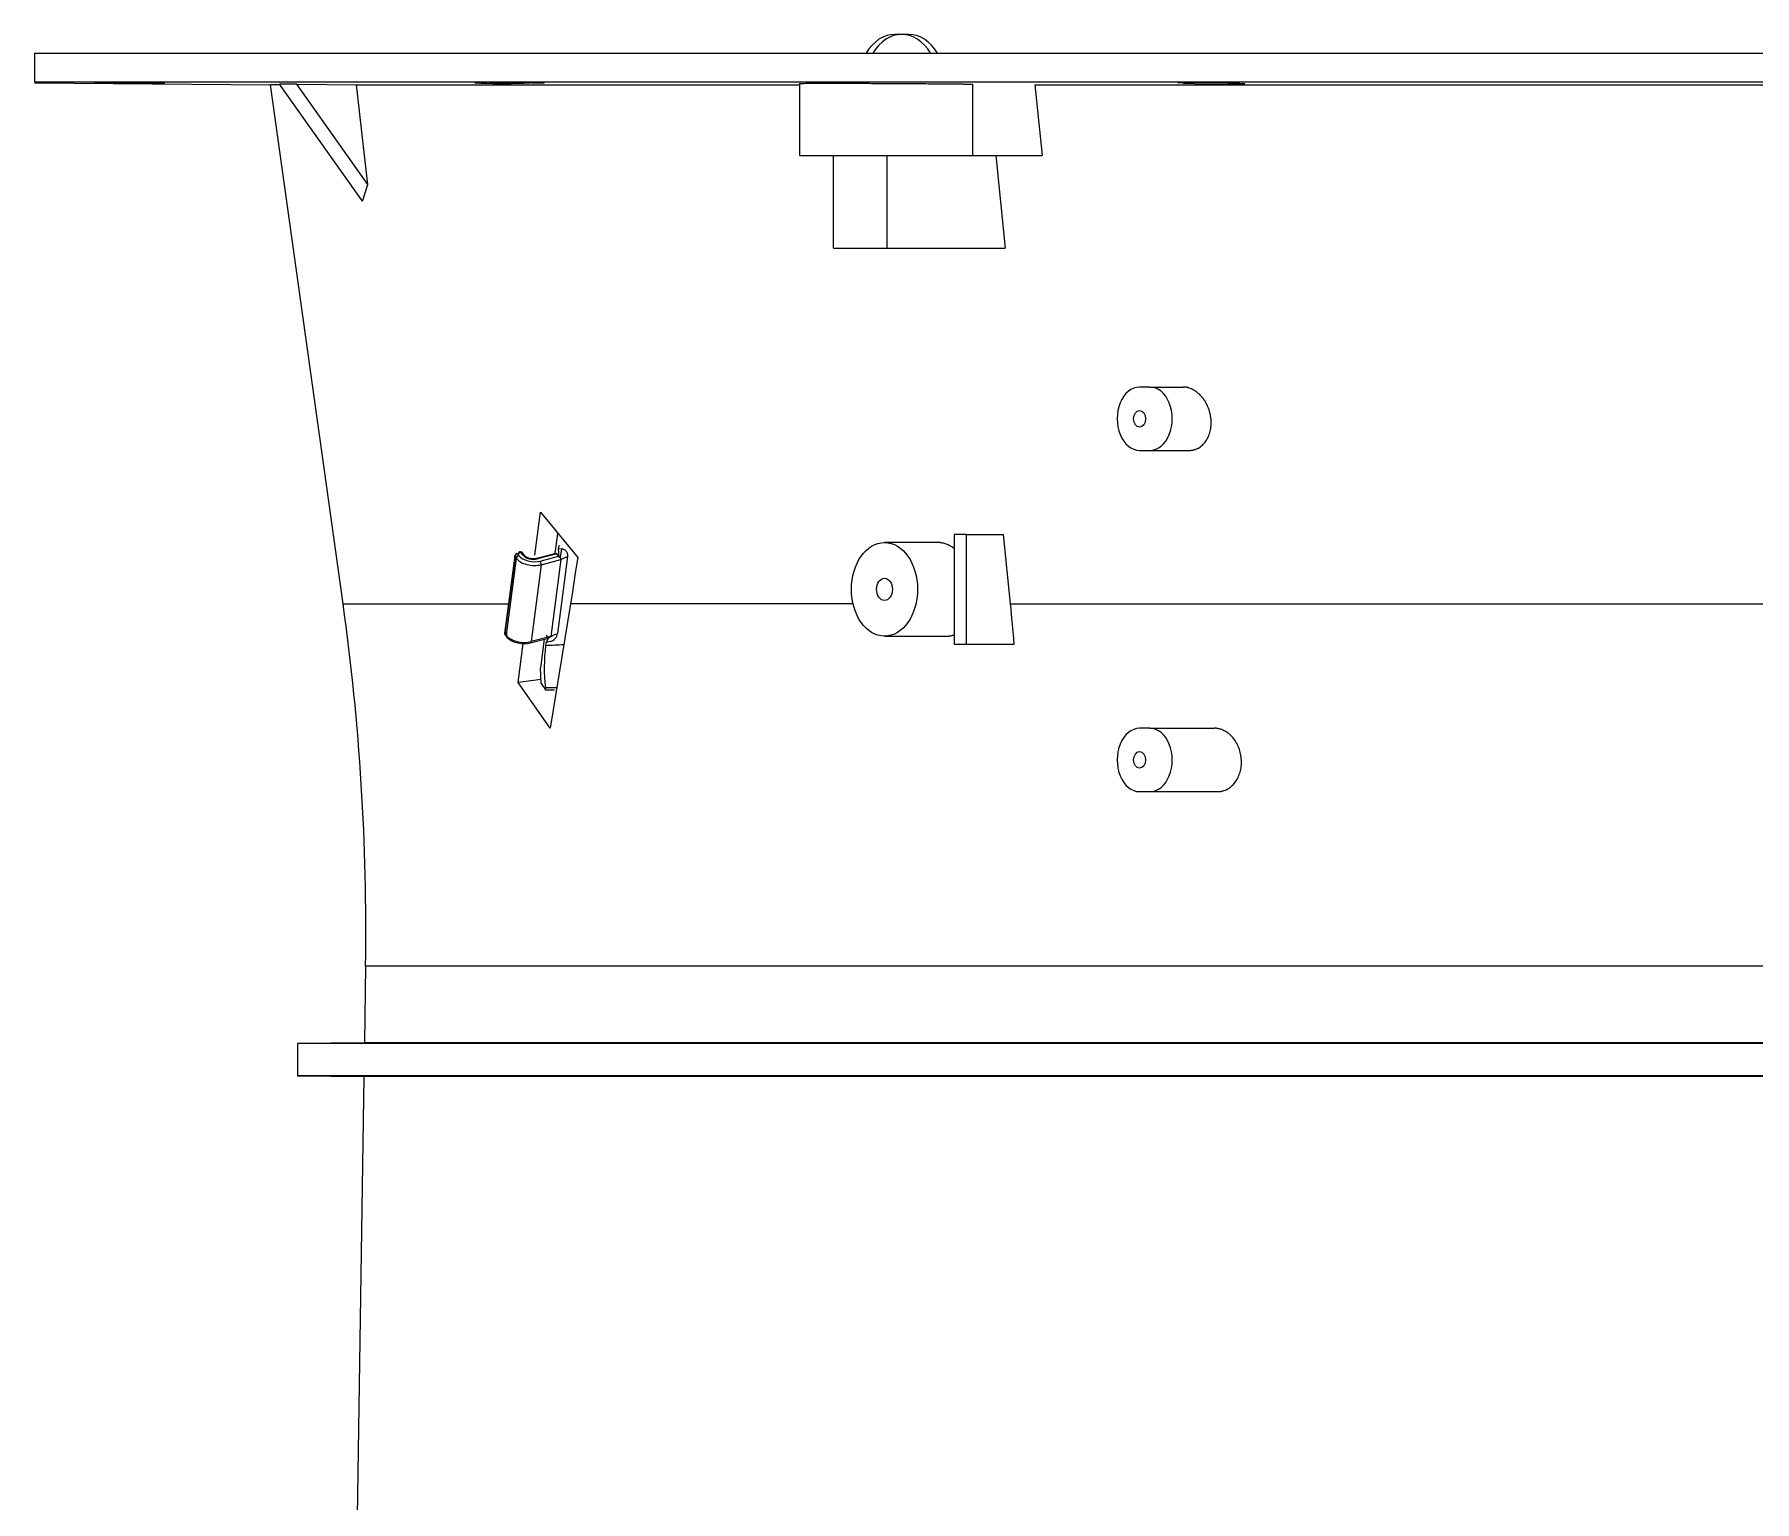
# Model space of a CAD drawing. Header units: millimetres. Extents: x 113490 to 142599, y -20467 to 115.
# Drawn here: x 122428.8 to 122781.7, y -6067.3 to -5766.3 of the extents above; entities that cross this region are included whole.
import ezdxf

# ---------------------------------------------------------------- set-up
doc = ezdxf.new("R2010")
doc.units = ezdxf.units.MM
doc.layers.add('DV1_0', color=7, linetype='Continuous')

msp = doc.modelspace()

# ---------------------------------------------------------------- linework, layer by layer
at = {"layer": 'DV1_0', "color": 7, "linetype": 'Continuous', "lineweight": 15}
for p, q in [((122606.71, -5766.33), (122605.29, -5766.33)), ((122608.12, -5766.33), (122606.71, -5766.33)), ((122428.76, -5770.18), (122813.09, -5770.18)), ((122428.76, -5770.18), (122428.76, -5776.08)), ((122428.76, -5776.08), (122813.09, -5776.08)), ((122428.76, -5776.26), (122477.11, -5776.68)), ((122446.21, -5776.33), (122447.88, -5776.35)), ((122450.37, -5776.35), (122448.71, -5776.33)), ((122479.17, -5776.68), (122477.11, -5776.68)), ((122477.11, -5776.68), (122492.07, -5883.15)), ((122482.62, -5776.55), (122479.07, -5776.53)), ((122496.04, -5800.53), (122479.07, -5776.53)), ((122482.62, -5776.55), (122494.81, -5776.68)), ((122497.14, -5797.09), (122482.62, -5776.55)), ((122497.14, -5797.09), (122494.81, -5776.68)), ((122494.81, -5776.68), (122585.71, -5776.68)), ((122521.97, -5776.33), (122523.38, -5776.35)), ((122530.5, -5776.35), (122529.08, -5776.33)), ((122585.71, -5776.35), (122585.71, -5791.18)), ((122634.02, -5776.68), (122635.49, -5791.18)), ((122634.02, -5776.68), (122818.59, -5776.68)), ((122664.46, -5776.33), (122665.4, -5776.35)), ((122676.05, -5776.35), (122675.1, -5776.33)), ((122585.71, -5791.18), (122621.29, -5791.18)), ((122592.71, -5810.18), (122592.71, -5791.18)), ((122603.73, -5810.18), (122603.73, -5791.18)), ((122621.29, -5791.18), (122635.49, -5791.18)), ((122626.01, -5791.18), (122627.93, -5810.18)), ((122496.04, -5800.53), (122497.14, -5797.09)), ((122592.71, -5810.18), (122603.73, -5810.18)), ((122603.73, -5810.18), (122627.93, -5810.18)), ((122657.62, -5838.68), (122655.5, -5838.68)), ((122657.62, -5838.68), (122664.36, -5838.68)), ((122655.5, -5851.68), (122657.62, -5851.68)), ((122657.62, -5851.68), (122665.66, -5851.68)), ((122531.44, -5873.2), (122532.59, -5864.36)), ((122532.59, -5864.36), (122540.22, -5873.65)), ((122535.63, -5872.84), (122536.16, -5868.7)), ((122617.49, -5868.93), (122617.49, -5891.43)), ((122619.97, -5868.93), (122617.49, -5868.93)), ((122619.97, -5891.43), (122619.97, -5868.93)), ((122619.97, -5868.93), (122627.61, -5868.93)), ((122629.03, -5883.15), (122627.61, -5868.93)), ((122536.34, -5871.14), (122536.26, -5871.79)), ((122536.43, -5873.64), (122536.26, -5871.79)), ((122536.26, -5871.79), (122536.95, -5871.85)), ((122536.72, -5873.58), (122536.95, -5871.85)), ((122614.11, -5870.58), (122603.17, -5870.58)), ((122527.32, -5873.32), (122525.23, -5889.25)), ((122528.12, -5872.75), (122527.87, -5872.89)), ((122529.38, -5873.3), (122528.93, -5872.67)), ((122535.79, -5872.8), (122531.8, -5873.86)), ((122532.49, -5874.39), (122536.3, -5873.37)), ((122536.79, -5874.04), (122534.72, -5889.83)), ((122536.3, -5873.37), (122535.93, -5872.89)), ((122538.1, -5873.41), (122536.1, -5889.22)), ((122536.43, -5873.64), (122536.72, -5873.58)), ((122538.77, -5883.15), (122534.6, -5908.64)), ((122525.21, -5889.3), (122525.7, -5889.99)), ((122530.5, -5891.17), (122534.26, -5890.17)), ((122533.73, -5891.11), (122534.26, -5890.17)), ((122533.76, -5889.59), (122534.11, -5890.08)), ((122534.57, -5890.08), (122534.26, -5890.17)), ((122603.17, -5889.78), (122615.99, -5889.78)), ((122528.01, -5899.28), (122529.06, -5891.3)), ((122533.35, -5890.41), (122532.58, -5896.31)), ((122533.73, -5891.11), (122533.64, -5891.74)), ((122534.59, -5890.9), (122533.73, -5891.11)), ((122617.49, -5891.43), (122619.97, -5891.43)), ((122619.97, -5891.43), (122629.8, -5891.43)), ((122532.76, -5899.51), (122532.58, -5896.31)), ((122532.71, -5898.7), (122528.01, -5899.28)), ((122534.6, -5908.64), (122528.01, -5899.28)), ((122532.76, -5899.51), (122533.65, -5900.8)), ((122533.6, -5900.38), (122533.65, -5900.8)), ((122533.65, -5900.8), (122535.44, -5900.79)), ((122657.62, -5908.68), (122655.5, -5908.68)), ((122657.62, -5908.68), (122670.87, -5908.68)), ((122655.5, -5921.68), (122657.62, -5921.68)), ((122657.62, -5921.68), (122671.54, -5921.68)), ((122496.7, -5957.48), (122496.47, -5973.22)), ((122496.47, -5973.22), (122482.76, -5973.34)), ((123437.76, -5973.34), (122482.76, -5973.34)), ((122482.76, -5973.34), (122482.76, -5980.02)), ((123424.05, -5973.22), (122496.47, -5973.22)), ((123437.76, -5980.02), (122482.76, -5980.02)), ((122482.76, -5980.02), (122496.36, -5980.14)), ((122496.36, -5980.14), (122494.76, -6085.69)), ((123424.16, -5980.14), (122496.36, -5980.14))]:
    msp.add_line(p, q, dxfattribs=at)
at = {"layer": 'DV1_0', "color": 7, "linetype": 'Continuous', "lineweight": 20}
for p, q in [((122621.29, -5791.18), (122621.29, -5776.53)), ((122528.56, -5872.54), (122527.91, -5872.91)), ((122529, -5873.16), (122528.56, -5872.54)), ((122527.36, -5873.45), (122525.29, -5889.24)), ((122527.61, -5873.8), (122525.54, -5889.59)), ((122527.36, -5873.45), (122527.61, -5873.8)), ((122527.91, -5872.91), (122528.17, -5873.27)), ((122532.73, -5875.12), (122530.66, -5890.91)), ((122535.93, -5872.89), (122532, -5873.94)), ((122532.73, -5875.12), (122536.79, -5874.04)), ((122536.79, -5874.04), (122538.1, -5873.41)), ((122492.07, -5883.15), (122526.03, -5883.15)), ((122596.72, -5883.15), (122538.77, -5883.15)), ((122629.03, -5883.15), (123428.45, -5883.15)), ((122525.54, -5889.59), (122525.29, -5889.24)), ((122534.72, -5889.83), (122530.66, -5890.91)), ((123423.82, -5957.48), (122496.7, -5957.48))]:
    msp.add_line(p, q, dxfattribs=at)
at = {"layer": 'DV1_0', "color": 7, "linetype": 'Continuous', "lineweight": 15}
for centre, radius, start, end in [((122447.23, -5446.41), 329.92, 268.928, 270.2563), ((122449.35, -6102.48), 326.14, 88.9153, 90.259), ((122449.35, -6102.48), 326.14, 88.9153, 89.8176), ((122524.74, -5639.51), 136.89, 267.6502, 271.8182), ((122527.73, -5911.43), 135.15, 87.6205, 91.8421), ((122668.88, -5912.67), 136.48, 87.3879, 92.3102), ((122671.62, -5641.34), 135.15, 267.3627, 272.3333), ((122528.05, -5873.61), 0.712, 101.0726, 167.3225), ((122528.03, -5873.59), 0.692, 100.2639, 168.4553), ((122527.52, -5873.19), 0.0927, 122.6208, 169.9585), ((122535.65, -5873.84), 0.806, 14.7111, 35.6239), ((122015.11, -5950.18), 481.65, 359.1313, 8), ((122528.44, -5887.51), 3.67, 219.3687, 263.8204), ((122534.05, -5888.91), 2.07, 285.1262, 351.1824), ((122529.28, -5886.66), 4.67, 254.6154, 285.1888), ((122569.17, -5896.24), 35.81, 172.7873, 186.6447)]:
    msp.add_arc(centre, radius, start, end, dxfattribs=at)
for centre, major_axis, ratio, start_param, end_param in [((122605.29, -5777.33), (0, -11), 0.707107, 3.141593, 4.004805), ((122606.71, -5777.33), (0, -11), 0.707107, 2.278381, 4.004805), ((122608.12, -5777.33), (0, -11), 0.707107, 2.278381, 3.141593), ((122655.5, -5845.18), (0, 6.5), 0.707107, 0, 3.141593), ((122657.62, -5845.18), (0, -6.5), 0.707107, 0, 3.141593), ((122528.5, -5872.96), (0.245, -0.436), 0.683783, 3.834814, 3.882006), ((122528.94, -5873.62), (-0.447, -0.321), 0.752042, 3.141609, 3.167431), ((122536.49, -5873.77), (-0.142, 0.531), 0.511858, 4.034679, 4.924817), ((124059.97, -5682.32), (-1337.23, -1012.61), 0.745628, -0.658082, -0.651333), ((122291.76, -5950.18), (0, 481.65), 0.707107, -1.448516, -1.43117), ((122655.5, -5915.18), (0, 6.5), 0.707107, 0, 3.141593), ((122657.62, -5915.18), (0, -6.5), 0.707107, 0, 3.141593)]:
    msp.add_ellipse(centre, major_axis=major_axis, ratio=ratio, start_param=start_param, end_param=end_param, dxfattribs=at)
for centre, major_axis in [((122655.5, -5845.18), (0, -1.72)), ((122603.17, -5880.18), (0, -9.6)), ((122603.17, -5880.18), (0, -2.3)), ((122655.5, -5915.18), (0, -1.72))]:
    msp.add_ellipse(centre, major_axis=major_axis, ratio=0.707107, dxfattribs=at)
at = {"layer": 'DV1_0', "color": 7, "linetype": 'Continuous', "lineweight": 20}
for centre, major_axis, ratio, start_param, end_param in [((122528.11, -5873.73), (0.447, 0.321), 0.752042, 0.956582, 2.527378), ((122530.82, -5873.36), (-3.47, 0.45), 0.538646, 0.467722, 2.223735), ((122530.88, -5872.9), (-2.93, 0.38), 0.538646, 0.467722, 2.223735), ((122528.94, -5873.62), (-0.447, -0.321), 0.752042, 3.167431, 4.098174), ((122530.88, -5872.9), (2.03, -0.27), 0.538646, 3.609315, 5.365328), ((122531.94, -5874.39), (0.142, -0.531), 0.511858, 2.463883, 3.147182), ((122532.43, -5874.85), (-0.142, 0.531), 0.511858, 4.034679, 5.605476), ((122526.05, -5889.52), (0.447, 0.321), 0.752042, 2.527378, 3.236395), ((122528.75, -5889.15), (3.47, -0.45), 0.538646, 3.609315, 5.365328), ((122574.25, -5585.85), (-198.47, -304.93), 0.560664, 0.708229, 0.713549), ((122530.36, -5890.64), (-0.142, 0.531), 0.511858, 3.141949, 4.034679)]:
    msp.add_ellipse(centre, major_axis=major_axis, ratio=ratio, start_param=start_param, end_param=end_param, dxfattribs=at)
at = {"layer": 'DV1_0', "color": 7, "linetype": 'Continuous', "lineweight": 15}
for points, knots in [([(122585.71, -5776.4), (122585.71, -5776.4), (122585.71, -5776.4), (122585.79, -5776.39), (122586.1, -5776.38), (122586.61, -5776.37), (122587.3, -5776.36), (122588.18, -5776.36), (122589.24, -5776.35), (122590.46, -5776.35), (122591.83, -5776.35), (122593.35, -5776.35), (122594.99, -5776.35), (122596.74, -5776.36), (122598.59, -5776.36), (122600.51, -5776.37), (122602.49, -5776.38), (122604.52, -5776.39), (122606.56, -5776.4), (122608.6, -5776.41), (122610.63, -5776.43), (122612.62, -5776.44), (122614.55, -5776.46), (122616.1, -5776.47), (122617.29, -5776.48), (122618.15, -5776.49), (122618.99, -5776.5), (122619.71, -5776.51), (122620.31, -5776.51), (122620.81, -5776.52), (122621.13, -5776.52), (122621.29, -5776.53)], [0.2472901, 0.2472901, 0.2472901, 0.2472901, 0.2494857, 0.2808011, 0.3121159, 0.3434302, 0.3747442, 0.406058, 0.4373719, 0.468686, 0.5000004, 0.5313148, 0.5626289, 0.5939428, 0.6252566, 0.6565706, 0.6878849, 0.7191997, 0.7505151, 0.781831, 0.8131466, 0.8444622, 0.8757776, 0.9070927, 0.9227216, 0.9383362, 0.9538319, 0.96932, 0.9795547, 0.9897779, 1, 1, 1, 1]), ([(122665.66, -5851.68), (122665.73, -5851.68), (122665.87, -5851.68), (122666.07, -5851.66), (122666.27, -5851.63), (122666.47, -5851.6), (122666.66, -5851.55), (122666.85, -5851.5), (122667.04, -5851.43), (122667.22, -5851.36), (122667.39, -5851.28), (122667.8, -5851.07), (122668.41, -5850.63), (122669.11, -5849.83), (122669.66, -5848.85), (122670.03, -5847.74), (122670.21, -5846.52), (122670.2, -5845.24), (122669.98, -5843.96), (122669.56, -5842.72), (122669.07, -5841.77), (122668.59, -5841.08), (122668.07, -5840.44), (122667.48, -5839.88), (122666.86, -5839.44), (122666.37, -5839.16), (122665.87, -5838.95), (122665.42, -5838.81), (122665.03, -5838.73), (122664.69, -5838.69), (122664.47, -5838.68), (122664.36, -5838.68)], [0, 0, 0, 0, 0.012899, 0.025688, 0.038366, 0.050933, 0.063391, 0.07574, 0.08798, 0.100112, 0.112135, 0.124051, 0.185925, 0.24681, 0.30786, 0.369642, 0.431529, 0.493906, 0.556793, 0.620111, 0.68373, 0.715632, 0.747535, 0.811159, 0.844117, 0.874558, 0.906802, 0.937519, 0.958783, 0.979609, 1, 1, 1, 1]), ([(122528.56, -5872.54), (122528.52, -5872.52), (122528.44, -5872.48), (122528.34, -5872.48), (122528.26, -5872.5), (122528.2, -5872.54), (122528.16, -5872.59), (122528.14, -5872.65), (122528.13, -5872.69), (122528.12, -5872.73), (122528.12, -5872.75), (122528.12, -5872.75)], [0, 0, 0, 0, 0.197059, 0.365238, 0.497386, 0.647095, 0.764164, 0.853769, 0.920429, 0.967815, 1, 1, 1, 1]), ([(122528.99, -5872.92), (122528.99, -5872.88), (122529, -5872.81), (122528.96, -5872.7), (122528.91, -5872.64), (122528.87, -5872.61), (122528.86, -5872.59), (122528.83, -5872.58), (122528.8, -5872.57), (122528.77, -5872.55), (122528.73, -5872.54), (122528.68, -5872.53), (122528.62, -5872.53), (122528.58, -5872.54), (122528.56, -5872.54)], [0, 0, 0, 0, 0.152039, 0.318053, 0.497954, 0.525089, 0.559444, 0.600975, 0.649645, 0.705412, 0.768269, 0.838241, 0.915443, 1, 1, 1, 1]), ([(122528.93, -5872.67), (122528.92, -5872.65), (122528.89, -5872.62), (122528.83, -5872.58), (122528.75, -5872.55), (122528.66, -5872.53), (122528.59, -5872.54), (122528.56, -5872.54)], [0.3917789, 0.3917789, 0.3917789, 0.3917789, 0.4878524, 0.605736, 0.7303897, 0.8618117, 1, 1, 1, 1]), ([(122536.95, -5871.85), (122536.98, -5871.86), (122537.04, -5871.86), (122537.13, -5871.88), (122537.24, -5871.91), (122537.35, -5871.95), (122537.51, -5872.03), (122537.69, -5872.15), (122537.87, -5872.35), (122538.01, -5872.58), (122538.08, -5872.8), (122538.11, -5872.98), (122538.12, -5873.12), (122538.12, -5873.26), (122538.11, -5873.36), (122538.1, -5873.41)], [0, 0, 0, 0, 0.039235, 0.078538, 0.118067, 0.177125, 0.2366, 0.357293, 0.4825, 0.6129, 0.742179, 0.806332, 0.871026, 0.935456, 1, 1, 1, 1]), ([(122617.5, -5871.86), (122617.39, -5871.77), (122617.03, -5871.51), (122616.41, -5871.14), (122615.65, -5870.82), (122614.88, -5870.62), (122614.37, -5870.59), (122614.11, -5870.58)], [0.7236398, 0.7236398, 0.7236398, 0.7236398, 0.7525917, 0.8147117, 0.8762961, 0.9380165, 1, 1, 1, 1]), ([(122527.35, -5873.45), (122527.34, -5873.43), (122527.31, -5873.39), (122527.31, -5873.34), (122527.31, -5873.29), (122527.34, -5873.23), (122527.39, -5873.2), (122527.42, -5873.18), (122527.43, -5873.18)], [0, 0, 0, 0, 0.201523, 0.368815, 0.500323, 0.745138, 0.906306, 1, 1, 1, 1]), ([(122527.91, -5872.91), (122527.89, -5872.9), (122527.86, -5872.88), (122527.81, -5872.87), (122527.76, -5872.86), (122527.72, -5872.86), (122527.68, -5872.86), (122527.65, -5872.87), (122527.61, -5872.89), (122527.56, -5872.92), (122527.52, -5872.98), (122527.49, -5873.04), (122527.48, -5873.1), (122527.47, -5873.12)], [0, 0, 0, 0, 0.086143, 0.169244, 0.247969, 0.321191, 0.38803, 0.447857, 0.500268, 0.640536, 0.750177, 0.905085, 1, 1, 1, 1]), ([(122528.15, -5872.77), (122528.15, -5872.77), (122528.15, -5872.76), (122528.14, -5872.75), (122528.13, -5872.75), (122528.13, -5872.75), (122528.12, -5872.75)], [0, 0, 0, 0, 0.230264, 0.472196, 0.728062, 1, 1, 1, 1]), ([(122528.99, -5872.92), (122528.98, -5872.91), (122528.96, -5872.88), (122528.92, -5872.85), (122528.87, -5872.81), (122528.82, -5872.79), (122528.76, -5872.76), (122528.71, -5872.75), (122528.65, -5872.73), (122528.58, -5872.72), (122528.5, -5872.71), (122528.38, -5872.71), (122528.28, -5872.72), (122528.2, -5872.75), (122528.16, -5872.77), (122528.15, -5872.77)], [0, 0, 0, 0, 0.07061, 0.141186, 0.21047, 0.277237, 0.34039, 0.39902, 0.452444, 0.500197, 0.609862, 0.700241, 0.842998, 0.940535, 1, 1, 1, 1]), ([(122531.8, -5873.86), (122531.63, -5873.9), (122531.34, -5873.95), (122530.76, -5873.93), (122530.2, -5873.81), (122529.74, -5873.61), (122529.48, -5873.42), (122529.41, -5873.33), (122529.38, -5873.3)], [0, 0, 0, 0, 0.177749, 0.364068, 0.557008, 0.74841, 0.910809, 1, 1, 1, 1]), ([(122535.64, -5873.05), (122535.64, -5873.03), (122535.64, -5872.99), (122535.66, -5872.94), (122535.68, -5872.89), (122535.71, -5872.84), (122535.74, -5872.81), (122535.79, -5872.8), (122535.83, -5872.81), (122535.87, -5872.83), (122535.9, -5872.86), (122535.92, -5872.88), (122535.93, -5872.89)], [0, 0, 0, 0, 0.082486, 0.164374, 0.247106, 0.371119, 0.495739, 0.621013, 0.746888, 0.873236, 0.936526, 1, 1, 1, 1]), ([(122525.29, -5889.24), (122525.28, -5889.23), (122525.27, -5889.2), (122525.25, -5889.17), (122525.25, -5889.14), (122525.25, -5889.11), (122525.26, -5889.07), (122525.29, -5889.01), (122525.35, -5888.98), (122525.36, -5888.97)], [0, 0, 0, 0, 0.120391, 0.231498, 0.332292, 0.422166, 0.500859, 0.821749, 1, 1, 1, 1]), ([(122525.29, -5889.24), (122525.29, -5889.26), (122525.28, -5889.3), (122525.29, -5889.36), (122525.31, -5889.42), (122525.34, -5889.48), (122525.38, -5889.54), (122525.45, -5889.58), (122525.52, -5889.61), (122525.62, -5889.63), (122525.69, -5889.62), (122525.72, -5889.61)], [0, 0, 0, 0, 0.084031, 0.17483, 0.272399, 0.37674, 0.487852, 0.605736, 0.73039, 0.861812, 1, 1, 1, 1]), ([(122525.36, -5888.97), (122525.36, -5888.97), (122525.36, -5888.98), (122525.37, -5888.99), (122525.38, -5888.99), (122525.39, -5888.99), (122525.4, -5888.99)], [0, 0, 0, 0, 0.229609, 0.471829, 0.728302, 1, 1, 1, 1]), ([(122525.72, -5889.61), (122525.68, -5889.59), (122525.61, -5889.54), (122525.52, -5889.44), (122525.46, -5889.34), (122525.41, -5889.25), (122525.38, -5889.16), (122525.38, -5889.1), (122525.38, -5889.05), (122525.39, -5889.01), (122525.39, -5889), (122525.4, -5888.99)], [0, 0, 0, 0, 0.198932, 0.36817, 0.495785, 0.64361, 0.761108, 0.851731, 0.919461, 0.967679, 1, 1, 1, 1]), ([(122534.26, -5890.17), (122534.25, -5890.17), (122534.24, -5890.17), (122534.21, -5890.16), (122534.18, -5890.15), (122534.15, -5890.12), (122534.13, -5890.09), (122534.11, -5890.08)], [0, 0, 0, 0, 0.165506, 0.33096, 0.498252, 0.748284, 1, 1, 1, 1]), ([(122615.99, -5889.78), (122616.06, -5889.78), (122616.21, -5889.78), (122616.42, -5889.76), (122616.64, -5889.73), (122616.85, -5889.69), (122617.07, -5889.65), (122617.28, -5889.58), (122617.43, -5889.53), (122617.5, -5889.51), (122617.51, -5889.51)], [0, 0, 0, 0, 0.0264673, 0.0530731, 0.0798178, 0.1067017, 0.1337251, 0.1608883, 0.1881915, 0.1899088, 0.1899088, 0.1899088, 0.1899088]), ([(122671.54, -5921.68), (122671.6, -5921.68), (122671.72, -5921.68), (122671.89, -5921.67), (122672.06, -5921.65), (122672.23, -5921.62), (122672.38, -5921.59), (122672.66, -5921.53), (122673.03, -5921.41), (122673.66, -5921.11), (122674.38, -5920.61), (122675.13, -5919.79), (122675.72, -5918.82), (122676.15, -5917.7), (122676.39, -5916.48), (122676.43, -5915.21), (122676.27, -5913.94), (122675.91, -5912.71), (122675.36, -5911.57), (122674.78, -5910.74), (122674.24, -5910.16), (122673.8, -5909.77), (122673.34, -5909.44), (122672.85, -5909.16), (122672.37, -5908.95), (122671.92, -5908.81), (122671.54, -5908.73), (122671.2, -5908.69), (122670.98, -5908.68), (122670.87, -5908.68)], [0, 0, 0, 0, 0.011069, 0.021898, 0.032488, 0.042837, 0.052947, 0.062818, 0.094882, 0.1254, 0.189439, 0.249637, 0.312116, 0.373091, 0.43448, 0.496683, 0.558857, 0.621378, 0.684242, 0.747373, 0.779035, 0.810709, 0.844921, 0.874012, 0.906983, 0.937137, 0.958784, 0.979738, 1, 1, 1, 1])]:
    msp.add_open_spline(points, degree=3, knots=knots, dxfattribs=at)
at = {"layer": 'DV1_0', "color": 7, "linetype": 'Continuous', "lineweight": 20}
for points in [[(122537.36, -5891.58), (122536.12, -5891.63), (122534.88, -5891.69), (122533.64, -5891.74)], [(122535.94, -5900.39), (122535.16, -5900.38), (122534.38, -5900.38), (122533.6, -5900.38)]]:
    msp.add_open_spline(points, degree=3, dxfattribs=at)

doc.saveas('drawing.dxf')
